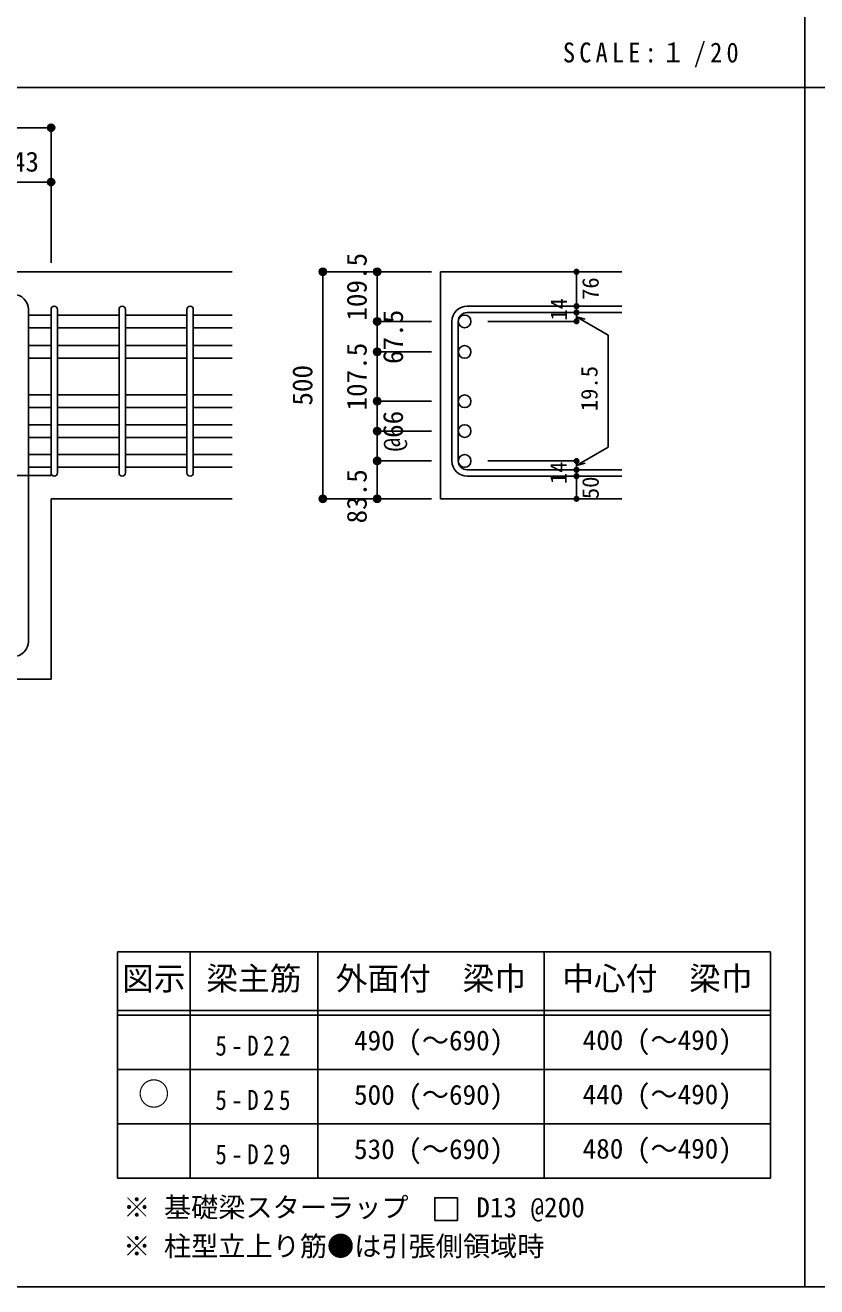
# Model space of a CAD drawing. Units: millimetres at full size, sheet at 1:20; some dimension numbers follow another scale. Extents: x -3982 to 3969, y -2797 to 2801.
# Drawn here: x -2471 to -724, y -2797 to -10 of the extents above; entities that cross this region are included whole.
import ezdxf
from ezdxf.enums import TextEntityAlignment as Align

# ---------------------------------------------------------------- set-up
doc = ezdxf.new("R2010")
doc.units = ezdxf.units.MM
doc.header["$LTSCALE"] = 20
doc.header["$PDMODE"] = 32
doc.header["$PDSIZE"] = 10
doc.linetypes.add('CHAIN1', pattern=[8, 5, -1, 1, -1])
for name, color, linetype in [('6-1_躯体線', 2, 'Continuous'), ('6-4_フープ', 7, 'Continuous'), ('6-5_梁主筋', 7, 'Continuous'), ('6-6_S.T.P.', 7, 'Continuous'), ('6-7_文字', 7, 'Continuous'), ('6-D_寸法', 4, 'Continuous'), ('6-E_枠', 7, 'Continuous'), ('F-0_枠', 6, 'Continuous')]:
    doc.layers.add(name, color=color, linetype=linetype)
doc.styles.add('ＭＳ ゴシック', font='')
doc.styles.get('ＭＳ ゴシック').set_extended_font_data('MS Gothic')

msp = doc.modelspace()

# ---------------------------------------------------------------- linework, layer by layer
at = {"layer": '6-1_躯体線'}
for p, q in [((-2013.87, -554.67), (-3313.87, -554.67)), ((-1153.87, -554.67), (-1553.87, -554.67)), ((-1553.87, -554.67), (-1553.87, -1056.17)), ((-2413.87, -1056.17), (-2013.87, -1056.17)), ((-2413.87, -1454.67), (-2413.87, -1056.17)), ((-1153.87, -1056.17), (-1553.87, -1056.17))]:
    msp.add_line(p, q, dxfattribs=at)
msp.add_lwpolyline([(-2648.37, -1854.67), (-2648.37, -1454.67), (-2413.87, -1454.67)], dxfattribs=at)
at = {"layer": '6-4_フープ'}
msp.add_line((-2463.87, -1371.17), (-2463.87, -638.17), dxfattribs=at)
for centre, start, end in [((-2497.37, -638.17), 0, 90), ((-2497.37, -1371.17), 270, 0)]:
    msp.add_arc(centre, 33.5, start, end, dxfattribs=at)
at = {"layer": '6-5_梁主筋'}
for p, q in [((-2413.87, -650.28), (-2463.87, -650.28)), ((-2263.87, -650.28), (-2399.87, -650.28)), ((-2113.87, -650.28), (-2249.87, -650.28)), ((-2013.87, -650.28), (-2099.87, -650.28)), ((-2413.87, -678.28), (-2463.87, -678.28)), ((-2263.87, -678.28), (-2399.87, -678.28)), ((-2113.87, -678.28), (-2249.87, -678.28)), ((-2013.87, -678.28), (-2099.87, -678.28)), ((-2413.87, -717.67), (-2463.87, -717.67)), ((-2263.87, -717.67), (-2399.87, -717.67)), ((-2113.87, -717.67), (-2249.87, -717.67)), ((-2013.87, -717.67), (-2099.87, -717.67)), ((-2413.87, -745.67), (-2463.87, -745.67)), ((-2263.87, -745.67), (-2399.87, -745.67)), ((-2113.87, -745.67), (-2249.87, -745.67)), ((-2013.87, -745.67), (-2099.87, -745.67)), ((-2413.87, -826.67), (-2463.87, -826.67)), ((-2263.87, -826.67), (-2399.87, -826.67)), ((-2113.87, -826.67), (-2249.87, -826.67)), ((-2013.87, -826.67), (-2099.87, -826.67)), ((-2413.87, -854.67), (-2463.87, -854.67)), ((-2263.87, -854.67), (-2399.87, -854.67)), ((-2113.87, -854.67), (-2249.87, -854.67)), ((-2013.87, -854.67), (-2099.87, -854.67)), ((-2413.87, -892.67), (-2463.87, -892.67)), ((-2263.87, -892.67), (-2399.87, -892.67)), ((-2113.87, -892.67), (-2249.87, -892.67)), ((-2013.87, -892.67), (-2099.87, -892.67)), ((-2413.87, -920.67), (-2463.87, -920.67)), ((-2263.87, -920.67), (-2399.87, -920.67)), ((-2113.87, -920.67), (-2249.87, -920.67)), ((-2013.87, -920.67), (-2099.87, -920.67)), ((-2413.87, -958.67), (-2463.87, -958.67)), ((-2263.87, -958.67), (-2399.87, -958.67)), ((-2113.87, -958.67), (-2249.87, -958.67)), ((-2013.87, -958.67), (-2099.87, -958.67)), ((-2413.87, -986.67), (-2463.87, -986.67)), ((-2263.87, -986.67), (-2399.87, -986.67)), ((-2113.87, -986.67), (-2249.87, -986.67)), ((-2013.87, -986.67), (-2099.87, -986.67))]:
    msp.add_line(p, q, dxfattribs=at)
at = {"layer": '6-5_梁主筋', "color": 3}
for centre in [(-1500.87, -664.28), (-1500.87, -731.67), (-1500.87, -840.67), (-1500.87, -906.67), (-1500.87, -972.67)]:
    msp.add_circle(centre, 14, dxfattribs=at)
at = {"layer": '6-6_S.T.P.'}
for p, q in [((-2413.87, -999.17), (-2413.87, -637.78)), ((-2399.87, -999.17), (-2399.87, -637.78)), ((-2263.87, -999.17), (-2263.87, -637.78)), ((-2249.87, -999.17), (-2249.87, -637.78)), ((-2113.87, -999.17), (-2113.87, -637.78)), ((-2099.87, -999.17), (-2099.87, -637.78)), ((-1153.87, -630.78), (-1495.37, -630.78)), ((-1528.87, -664.28), (-1528.87, -972.67)), ((-1514.87, -664.28), (-1514.87, -972.67)), ((-1153.87, -644.78), (-1495.37, -644.78)), ((-1153.87, -992.17), (-1495.37, -992.17)), ((-1153.87, -1006.17), (-1495.37, -1006.17))]:
    msp.add_line(p, q, dxfattribs=at)
for centre, radius, start, end in [((-2406.87, -637.78), 7, 0, 180), ((-2406.87, -637.78), 7, 0, 180), ((-2406.87, -637.78), 7, 0, 180), ((-2406.87, -637.78), 7, 0, 180), ((-2256.87, -637.78), 7, 0, 180), ((-2106.87, -637.78), 7, 0, 180), ((-1495.37, -664.28), 33.5, 90, 180), ((-1495.37, -664.28), 19.5, 90, 180), ((-1495.37, -972.67), 33.5, 180, 270), ((-1495.37, -972.67), 19.5, 180, 270), ((-2406.87, -999.17), 7, 180, 0), ((-2406.87, -999.17), 7, 180, 0), ((-2406.87, -999.17), 7, 180, 0), ((-2406.87, -999.17), 7, 180, 0), ((-2256.87, -999.17), 7, 180, 0), ((-2106.87, -999.17), 7, 180, 0)]:
    msp.add_arc(centre, radius, start, end, dxfattribs=at)
at = {"layer": '6-7_文字'}
msp.add_lwpolyline([(-1567.01, -2650.09), (-1517.01, -2650.09), (-1517.01, -2600.09), (-1567.01, -2600.09)], close=True, dxfattribs=at)
at = {"layer": '6-D_寸法'}
for p, q in [((-3313.87, -236.65), (-2413.87, -236.65)), ((-2413.87, -236.65), (-2413.87, -356.65)), ((-1813.87, -1056.17), (-1813.87, -554.67)), ((-1813.87, -554.67), (-1693.87, -554.67)), ((-1813.87, -554.67), (-1693.87, -554.67)), ((-1813.87, -554.67), (-1693.87, -554.67)), ((-1813.87, -1056.17), (-1813.87, -554.67)), ((-1693.87, -554.67), (-1573.87, -554.67)), ((-1693.87, -554.67), (-1573.87, -554.67)), ((-1693.87, -554.67), (-1693.87, -664.28)), ((-1693.87, -554.67), (-1573.87, -554.67)), ((-1253.87, -644.78), (-1253.87, -630.78)), ((-1693.87, -664.28), (-1573.87, -664.28)), ((-1693.87, -664.28), (-1693.87, -731.67)), ((-1253.87, -664.28), (-1449.95, -664.28)), ((-1253.87, -644.78), (-1253.87, -664.28)), ((-1253.87, -654.53), (-1183.81, -694.98)), ((-1253.87, -654.53), (-1234.55, -659.71)), ((-1183.81, -694.98), (-1183.81, -941.97)), ((-1693.87, -731.67), (-1573.87, -731.67)), ((-1693.87, -731.67), (-1693.87, -972.67)), ((-1693.87, -972.67), (-1693.87, -767.98)), ((-1693.87, -840.67), (-1573.87, -840.67)), ((-1693.87, -840.67), (-1573.87, -840.67)), ((-1693.87, -906.67), (-1573.87, -906.67)), ((-1693.87, -906.67), (-1573.87, -906.67)), ((-1253.87, -982.42), (-1183.81, -941.97)), ((-1693.87, -972.67), (-1573.87, -972.67)), ((-1693.87, -972.67), (-1573.87, -972.67)), ((-1253.87, -972.67), (-1449.95, -972.67)), ((-1253.87, -992.17), (-1253.87, -972.67)), ((-1253.87, -982.42), (-1234.55, -977.25)), ((-1253.87, -1006.17), (-1253.87, -992.17)), ((-1253.87, -1056.17), (-1253.87, -1006.17)), ((-1693.87, -1056.17), (-1573.87, -1056.17))]:
    msp.add_line(p, q, dxfattribs=at)
at = {"layer": '6-D_寸法', "linetype": 'CHAIN1'}
msp.add_line((-3313.87, -1004.67), (-2413.87, -1004.67), dxfattribs=at)
at = {"layer": '6-D_寸法'}
for points in [[(-2556.87, -356.65), (-2413.87, -356.65), (-2413.87, -534.67)], [(-1253.87, -630.78), (-1253.87, -554.67), (-1253.87, -630.78)], [(-1693.87, -767.98), (-1693.87, -664.28), (-1573.87, -664.28)], [(-1813.87, -1056.17), (-1693.87, -1056.17), (-1693.87, -972.67)]]:
    msp.add_lwpolyline(points, dxfattribs=at)
for centre, radius in [((-2413.87, -236.65), 8), ((-2413.87, -236.65), 7.2), ((-2413.87, -236.65), 6.4), ((-2413.87, -236.65), 5.6), ((-2413.87, -236.65), 4.8), ((-2413.87, -236.65), 4), ((-2413.87, -236.65), 3.2), ((-2413.87, -236.65), 2.4), ((-2413.87, -236.65), 1.6), ((-2413.87, -236.65), 0.8), ((-2413.87, -356.65), 8), ((-2413.87, -356.65), 7.2), ((-2413.87, -356.65), 6.4), ((-2413.87, -356.65), 5.6), ((-2413.87, -356.65), 4.8), ((-2413.87, -356.65), 4), ((-2413.87, -356.65), 3.2), ((-2413.87, -356.65), 2.4), ((-2413.87, -356.65), 1.6), ((-2413.87, -356.65), 0.8), ((-1813.87, -554.67), 8), ((-1813.87, -554.67), 7.2), ((-1813.87, -554.67), 6.4), ((-1813.87, -554.67), 5.6), ((-1813.87, -554.67), 4.8), ((-1813.87, -554.67), 4), ((-1813.87, -554.67), 3.2), ((-1813.87, -554.67), 2.4), ((-1813.87, -554.67), 1.6), ((-1813.87, -554.67), 0.8), ((-1693.87, -554.67), 8), ((-1693.87, -554.67), 7.2), ((-1693.87, -554.67), 6.4), ((-1693.87, -554.67), 5.6), ((-1693.87, -554.67), 4.8), ((-1693.87, -554.67), 4), ((-1693.87, -554.67), 3.2), ((-1693.87, -554.67), 2.4), ((-1693.87, -554.67), 1.6), ((-1693.87, -554.67), 0.8), ((-1253.87, -554.67), 4), ((-1253.87, -554.67), 3.6), ((-1253.87, -554.67), 3.2), ((-1253.87, -554.67), 2.8), ((-1253.87, -554.67), 2.4), ((-1253.87, -554.67), 2), ((-1253.87, -554.67), 1.6), ((-1253.87, -554.67), 1.2), ((-1253.87, -554.67), 0.8), ((-1253.87, -554.67), 0.4), ((-1253.87, -630.78), 4), ((-1253.87, -644.78), 4), ((-1253.87, -630.78), 3.6), ((-1253.87, -630.78), 3.2), ((-1253.87, -630.78), 2.8), ((-1253.87, -630.78), 2.4), ((-1253.87, -630.78), 2), ((-1253.87, -630.78), 1.6), ((-1253.87, -630.78), 1.2), ((-1253.87, -630.78), 0.8), ((-1253.87, -630.78), 0.4), ((-1693.87, -664.28), 8), ((-1693.87, -664.28), 7.2), ((-1693.87, -664.28), 6.4), ((-1693.87, -664.28), 5.6), ((-1693.87, -664.28), 4.8), ((-1693.87, -664.28), 4), ((-1693.87, -664.28), 3.2), ((-1693.87, -664.28), 2.4), ((-1693.87, -664.28), 1.6), ((-1693.87, -664.28), 0.8), ((-1253.87, -664.28), 4), ((-1253.87, -644.78), 3.6), ((-1253.87, -664.28), 3.6), ((-1253.87, -644.78), 3.2), ((-1253.87, -664.28), 3.2), ((-1253.87, -644.78), 2.8), ((-1253.87, -664.28), 2.8), ((-1253.87, -644.78), 2.4), ((-1253.87, -664.28), 2.4), ((-1253.87, -644.78), 2), ((-1253.87, -664.28), 2), ((-1253.87, -644.78), 1.6), ((-1253.87, -664.28), 1.6), ((-1253.87, -644.78), 1.2), ((-1253.87, -664.28), 1.2), ((-1253.87, -644.78), 0.8), ((-1253.87, -664.28), 0.8), ((-1253.87, -644.78), 0.4), ((-1253.87, -664.28), 0.4), ((-1693.87, -731.67), 8), ((-1693.87, -731.67), 7.2), ((-1693.87, -731.67), 6.4), ((-1693.87, -731.67), 5.6), ((-1693.87, -731.67), 4.8), ((-1693.87, -731.67), 4), ((-1693.87, -731.67), 3.2), ((-1693.87, -731.67), 2.4), ((-1693.87, -731.67), 1.6), ((-1693.87, -731.67), 0.8), ((-1693.87, -840.67), 8), ((-1693.87, -840.67), 7.2), ((-1693.87, -840.67), 6.4), ((-1693.87, -840.67), 5.6), ((-1693.87, -840.67), 4.8), ((-1693.87, -840.67), 4), ((-1693.87, -840.67), 3.2), ((-1693.87, -840.67), 2.4), ((-1693.87, -840.67), 1.6), ((-1693.87, -840.67), 0.8), ((-1693.87, -906.67), 8), ((-1693.87, -906.67), 7.2), ((-1693.87, -906.67), 6.4), ((-1693.87, -906.67), 5.6), ((-1693.87, -906.67), 4.8), ((-1693.87, -906.67), 4), ((-1693.87, -906.67), 3.2), ((-1693.87, -906.67), 2.4), ((-1693.87, -906.67), 1.6), ((-1693.87, -906.67), 0.8), ((-1693.87, -972.67), 8), ((-1693.87, -972.67), 7.2), ((-1693.87, -972.67), 6.4), ((-1693.87, -972.67), 5.6), ((-1693.87, -972.67), 4.8), ((-1693.87, -972.67), 4), ((-1693.87, -972.67), 3.2), ((-1693.87, -972.67), 2.4), ((-1693.87, -972.67), 1.6), ((-1693.87, -972.67), 0.8), ((-1253.87, -972.67), 4), ((-1253.87, -972.67), 3.6), ((-1253.87, -972.67), 3.2), ((-1253.87, -972.67), 2.8), ((-1253.87, -972.67), 2.4), ((-1253.87, -972.67), 2), ((-1253.87, -972.67), 1.6), ((-1253.87, -972.67), 1.2), ((-1253.87, -972.67), 0.8), ((-1253.87, -972.67), 0.4), ((-1253.87, -992.17), 4), ((-1253.87, -1006.17), 4), ((-1253.87, -992.17), 3.6), ((-1253.87, -1006.17), 3.6), ((-1253.87, -992.17), 3.2), ((-1253.87, -1006.17), 3.2), ((-1253.87, -992.17), 2.8), ((-1253.87, -992.17), 2.4), ((-1253.87, -992.17), 2), ((-1253.87, -992.17), 1.6), ((-1253.87, -992.17), 1.2), ((-1253.87, -992.17), 0.8), ((-1253.87, -992.17), 0.4), ((-1253.87, -1006.17), 2.8), ((-1253.87, -1006.17), 2.4), ((-1253.87, -1006.17), 2), ((-1253.87, -1006.17), 1.6), ((-1253.87, -1006.17), 1.2), ((-1253.87, -1006.17), 0.8), ((-1253.87, -1006.17), 0.4), ((-1813.87, -1056.17), 8), ((-1813.87, -1056.17), 7.2), ((-1813.87, -1056.17), 6.4), ((-1813.87, -1056.17), 5.6), ((-1813.87, -1056.17), 4.8), ((-1813.87, -1056.17), 4), ((-1813.87, -1056.17), 3.2), ((-1813.87, -1056.17), 2.4), ((-1813.87, -1056.17), 1.6), ((-1813.87, -1056.17), 0.8), ((-1693.87, -1056.17), 8), ((-1693.87, -1056.17), 7.2), ((-1693.87, -1056.17), 6.4), ((-1693.87, -1056.17), 5.6), ((-1693.87, -1056.17), 4.8), ((-1693.87, -1056.17), 4), ((-1693.87, -1056.17), 3.2), ((-1693.87, -1056.17), 2.4), ((-1693.87, -1056.17), 1.6), ((-1693.87, -1056.17), 0.8), ((-1253.87, -1056.17), 4), ((-1253.87, -1056.17), 3.6), ((-1253.87, -1056.17), 3.2), ((-1253.87, -1056.17), 2.8), ((-1253.87, -1056.17), 2.4), ((-1253.87, -1056.17), 2), ((-1253.87, -1056.17), 1.6), ((-1253.87, -1056.17), 1.2), ((-1253.87, -1056.17), 0.8), ((-1253.87, -1056.17), 0.4)]:
    msp.add_circle(centre, radius, dxfattribs=at)
at = {"layer": '6-D_寸法', "color": 7}
for p in [(-2413.87, -236.65), (-2413.87, -356.65), (-1813.87, -554.67), (-1693.87, -554.67), (-1253.87, -554.67), (-1253.87, -630.78), (-1253.87, -644.78), (-1693.87, -664.28), (-1253.87, -664.28), (-1693.87, -731.67), (-1693.87, -840.67), (-1693.87, -840.67), (-1693.87, -906.67), (-1693.87, -906.67), (-1693.87, -972.67), (-1693.87, -972.67), (-1253.87, -972.67), (-1253.87, -972.67), (-1253.87, -992.17), (-1253.87, -1006.17), (-1813.87, -1056.17), (-1693.87, -1056.17), (-1253.87, -1056.17)]:
    msp.add_point(p, dxfattribs=at)
at = {"layer": '6-E_枠', "color": 3}
for p, q in [((-2267.02, -2056.88), (-2267.02, -2556.88)), ((-2267.02, -2056.88), (-825.33, -2056.88)), ((-825.33, -2056.88), (-825.33, -2556.88)), ((-2267.02, -2556.88), (-825.33, -2556.88))]:
    msp.add_line(p, q, dxfattribs=at)
at = {"layer": '6-E_枠'}
for p, q in [((-2107.02, -2056.88), (-2107.02, -2556.88)), ((-1825.33, -2056.88), (-1825.33, -2556.88)), ((-1325.33, -2056.88), (-1325.33, -2556.88)), ((-2267.02, -2186.88), (-825.33, -2186.88)), ((-2267.02, -2196.88), (-825.33, -2196.88)), ((-2267.02, -2316.88), (-825.33, -2316.88)), ((-2267.02, -2436.88), (-825.33, -2436.88))]:
    msp.add_line(p, q, dxfattribs=at)
at = {"layer": 'F-0_枠', "color": 2}
for p, q in [((-749.76, 2800.77), (-749.76, -2796.83)), ((-3981.92, -148.03), (2482.4, -148.03))]:
    msp.add_line(p, q, dxfattribs=at)
at = {"layer": 'F-0_枠'}
msp.add_line((3969.4, -2796.83), (-3981.92, -2796.83), dxfattribs=at)

# ---------------------------------------------------------------- texts
at = {"layer": '6-7_文字', "color": 2, "style": 'ＭＳ ゴシック'}
for s, p in [('図示', (-2257.02, -2156.88)), ('梁主筋', (-2071.17, -2156.88)), ('外面付\u3000梁巾', (-1785.33, -2156.88)), ('中心付\u3000梁巾', (-1285.33, -2156.88)), ('○', (-2222.02, -2411.88))]:
    msp.add_text(s, height=51.32, dxfattribs=at).set_placement(p, align=Align.BOTTOM_LEFT)
at = {"layer": '6-7_文字', "style": 'ＭＳ ゴシック'}
for s, p in [('490 (～690)', (-1745.02, -2287.87)), ('400 (～490)', (-1240.33, -2286.88)), ('500 (～690)', (-1745.02, -2407.87)), ('440 (～490)', (-1240.33, -2406.88)), ('530 (～690)', (-1745.02, -2527.87)), ('480 (～490)', (-1240.33, -2526.88)), ('※ 基礎梁スターラップ     D13 @200', (-2254.64, -2656.6)), ('※ 柱型立上り筋●は引張側領域時', (-2254.64, -2742.27))]:
    msp.add_text(s, height=43.99, dxfattribs=at).set_placement(p, align=Align.BOTTOM_LEFT)
at = {"layer": '6-7_文字', "color": 2, "insert": (-1283.99, -103.03), "char_height": 43.99, "attachment_point": 7, "style": 'ＭＳ ゴシック'}
msp.add_mtext('\\T1.34;\\W0.9;SCALE:１/20', dxfattribs=at)
at = {"layer": '6-7_文字', "char_height": 43.99, "attachment_point": 7, "style": 'ＭＳ ゴシック'}
for s, insert in [('\\T1.38;\\W0.85;5-D22', (-2051.17, -2286.88)), ('\\T1.38;\\W0.85;5-D25', (-2051.17, -2406.88)), ('\\T1.38;\\W0.85;5-D29', (-2051.17, -2526.88))]:
    msp.add_mtext(s, dxfattribs=dict(at, insert=insert))
at = {"layer": '6-D_寸法', "style": 'ＭＳ ゴシック'}
msp.add_text('143', height=43.99, dxfattribs=at).set_placement((-2530.37, -346.65), align=Align.BOTTOM_LEFT)
for s, height, p in [('109.5', 43.99, (-1703.97, -662.7)), ('76', 36.66, (-1193.89, -616.93)), ('14', 36.66, (-1263.87, -662.71)), ('67.5', 43.99, (-1623.76, -758.46)), ('107.5', 43.99, (-1703.87, -861.17)), ('500', 43.99, (-1823.87, -850.42)), ('19.5', 36.66, (-1196.48, -862.63)), ('@66', 43.99, (-1623.87, -951.67)), ('83.5', 43.99, (-1703.87, -1110.67)), ('14', 36.66, (-1264.53, -1023.84)), ('50', 36.66, (-1193.79, -1056.97))]:
    msp.add_text(s, height=height, rotation=90, dxfattribs=at).set_placement(p, align=Align.BOTTOM_LEFT)

doc.saveas('drawing.dxf')
